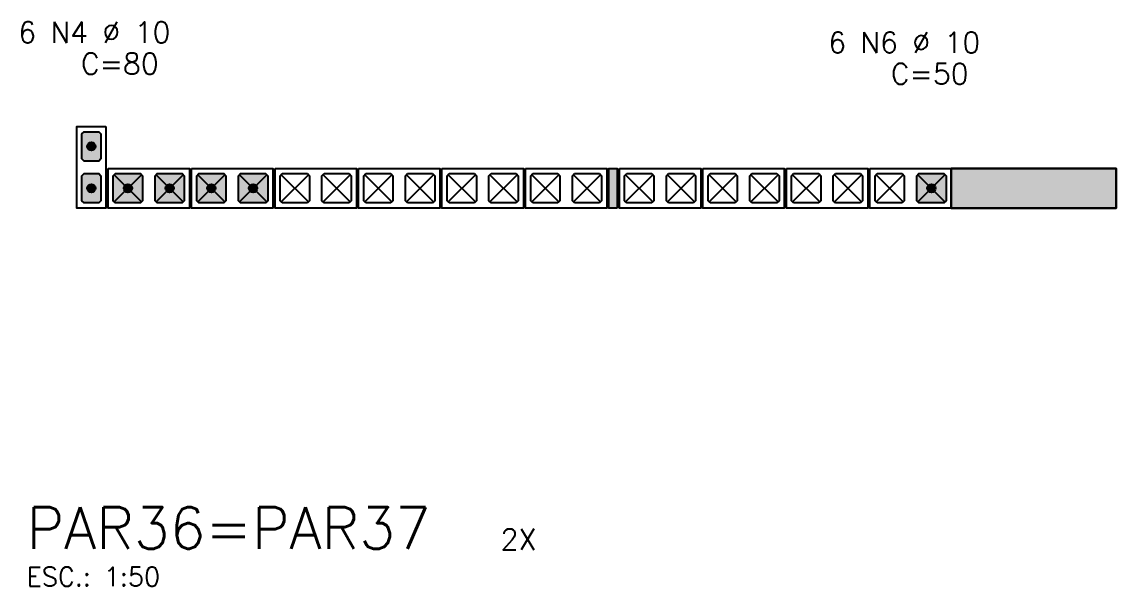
# Model space of a CAD drawing. Extents: x -1.9 to 86, y -1.6 to 60.9.
# Drawn here: x 27.7 to 38.18, y 15.84 to 21.24 of the extents above; entities that cross this region are included whole.
import ezdxf

# ---------------------------------------------------------------- set-up
doc = ezdxf.new("R2010")
doc.units = 0
doc.header["$MEASUREMENT"] = 0
doc.linetypes.add('ESTILO_TQS_0001', pattern=[0.45, 0.3, -0.15])
for name, color, linetype in [('PENA_01', 1, 'CONTINUOUS'), ('PENA_02', 2, 'CONTINUOUS'), ('PENA_03', 3, 'CONTINUOUS'), ('PENA_06', 6, 'CONTINUOUS'), ('PENA_11', 252, 'CONTINUOUS'), ('PENA_25', 210, 'CONTINUOUS')]:
    doc.layers.add(name, color=color, linetype=linetype)
doc.styles.get("Standard").update_dxf_attribs({"font": 'ROMANS.SHX'})

msp = doc.modelspace()

# ---------------------------------------------------------------- linework, layer by layer
at = {"layer": 'PENA_01', "linetype": 'Continuous'}
for p, q in [((28.58343, 19.520095), (28.84343, 19.780095)), ((28.84343, 19.520095), (28.58343, 19.780095)), ((29.24343, 19.520095), (28.98343, 19.780095)), ((28.98343, 19.520095), (29.24343, 19.780095)), ((29.38343, 19.520095), (29.64343, 19.780095)), ((29.64343, 19.520095), (29.38343, 19.780095)), ((30.04343, 19.520095), (29.78343, 19.780095)), ((29.78343, 19.520095), (30.04343, 19.780095)), ((30.18343, 19.520095), (30.44343, 19.780095)), ((30.44343, 19.520095), (30.18343, 19.780095)), ((30.84343, 19.520095), (30.58343, 19.780095)), ((30.58343, 19.520095), (30.84343, 19.780095)), ((30.98343, 19.520095), (31.24343, 19.780095)), ((31.24343, 19.520095), (30.98343, 19.780095)), ((31.64343, 19.520095), (31.38343, 19.780095)), ((31.38343, 19.520095), (31.64343, 19.780095)), ((31.78343, 19.520095), (32.04343, 19.780095)), ((32.04343, 19.520095), (31.78343, 19.780095)), ((32.44343, 19.520095), (32.18343, 19.780095)), ((32.18343, 19.520095), (32.44343, 19.780095)), ((32.58343, 19.520095), (32.84343, 19.780095)), ((32.84343, 19.520095), (32.58343, 19.780095)), ((33.24343, 19.520095), (32.98343, 19.780095)), ((32.98343, 19.520095), (33.24343, 19.780095)), ((33.48343, 19.520095), (33.74343, 19.780095)), ((33.74343, 19.520095), (33.48343, 19.780095)), ((34.14343, 19.520095), (33.88343, 19.780095)), ((33.88343, 19.520095), (34.14343, 19.780095)), ((34.28343, 19.520095), (34.54343, 19.780095)), ((34.54343, 19.520095), (34.28343, 19.780095)), ((34.94343, 19.520095), (34.68343, 19.780095)), ((34.68343, 19.520095), (34.94343, 19.780095)), ((35.08343, 19.520095), (35.34343, 19.780095)), ((35.34343, 19.520095), (35.08343, 19.780095)), ((35.74343, 19.520095), (35.48343, 19.780095)), ((35.48343, 19.520095), (35.74343, 19.780095)), ((35.88343, 19.520095), (36.14343, 19.780095)), ((36.14343, 19.520095), (35.88343, 19.780095)), ((36.54343, 19.520095), (36.28343, 19.780095)), ((36.28343, 19.520095), (36.54343, 19.780095))]:
    msp.add_line(p, q, dxfattribs=at)
for points in [[(28.43343, 20.19073), (28.45343, 20.17073), (28.45343, 19.93073), (28.43343, 19.91073), (28.29343, 19.91073), (28.27343, 19.93073), (28.27343, 20.17073), (28.29343, 20.19073), (28.43343, 20.19073)], [(28.43343, 19.79073), (28.45343, 19.77073), (28.45343, 19.53073), (28.43343, 19.51073), (28.29343, 19.51073), (28.27343, 19.53073), (28.27343, 19.77073), (28.29343, 19.79073), (28.43343, 19.79073)]]:
    msp.add_lwpolyline(points, dxfattribs=at)
at = {"layer": 'PENA_02', "linetype": 'Continuous'}
for points in [[(28.50343, 20.24073), (28.50343, 19.46073), (28.22343, 19.46073), (28.22343, 20.24073), (28.50343, 20.24073)], [(28.52343, 19.840095), (29.30343, 19.840095), (29.30343, 19.460095), (28.52343, 19.460095), (28.52343, 19.840095)], [(29.32343, 19.840095), (30.10343, 19.840095), (30.10343, 19.460095), (29.32343, 19.460095), (29.32343, 19.840095)], [(30.12343, 19.840095), (30.90343, 19.840095), (30.90343, 19.460095), (30.12343, 19.460095), (30.12343, 19.840095)], [(30.92343, 19.840095), (31.70343, 19.840095), (31.70343, 19.460095), (30.92343, 19.460095), (30.92343, 19.840095)], [(31.72343, 19.840095), (32.50343, 19.840095), (32.50343, 19.460095), (31.72343, 19.460095), (31.72343, 19.840095)], [(32.52343, 19.840095), (33.30343, 19.840095), (33.30343, 19.460095), (32.52343, 19.460095), (32.52343, 19.840095)], [(33.40343, 19.460095), (33.32343, 19.460095), (33.32343, 19.840095), (33.40343, 19.840095), (33.40343, 19.460095)], [(33.42343, 19.840095), (34.20343, 19.840095), (34.20343, 19.460095), (33.42343, 19.460095), (33.42343, 19.840095)], [(34.22343, 19.840095), (35.00343, 19.840095), (35.00343, 19.460095), (34.22343, 19.460095), (34.22343, 19.840095)], [(35.02343, 19.840095), (35.80343, 19.840095), (35.80343, 19.460095), (35.02343, 19.460095), (35.02343, 19.840095)], [(35.82343, 19.840095), (36.60343, 19.840095), (36.60343, 19.460095), (35.82343, 19.460095), (35.82343, 19.840095)], [(36.60343, 19.840095), (38.18343, 19.840095), (38.18343, 19.460095), (36.60343, 19.460095), (36.60343, 19.840095)]]:
    msp.add_lwpolyline(points, dxfattribs=at)
at = {"layer": 'PENA_02', "linetype": 'ESTILO_TQS_0001'}
for points in [[(28.57343, 19.770095), (28.59343, 19.790095), (28.83343, 19.790095), (28.85343, 19.770095), (28.85343, 19.530095), (28.83343, 19.510095), (28.59343, 19.510095), (28.57343, 19.530095), (28.57343, 19.770095)], [(28.97343, 19.770095), (28.99343, 19.790095), (29.23343, 19.790095), (29.25343, 19.770095), (29.25343, 19.530095), (29.23343, 19.510095), (28.99343, 19.510095), (28.97343, 19.530095), (28.97343, 19.770095)], [(29.37343, 19.770095), (29.39343, 19.790095), (29.63343, 19.790095), (29.65343, 19.770095), (29.65343, 19.530095), (29.63343, 19.510095), (29.39343, 19.510095), (29.37343, 19.530095), (29.37343, 19.770095)], [(29.77343, 19.770095), (29.79343, 19.790095), (30.03343, 19.790095), (30.05343, 19.770095), (30.05343, 19.530095), (30.03343, 19.510095), (29.79343, 19.510095), (29.77343, 19.530095), (29.77343, 19.770095)], [(30.17343, 19.770095), (30.19343, 19.790095), (30.43343, 19.790095), (30.45343, 19.770095), (30.45343, 19.530095), (30.43343, 19.510095), (30.19343, 19.510095), (30.17343, 19.530095), (30.17343, 19.770095)], [(30.57343, 19.770095), (30.59343, 19.790095), (30.83343, 19.790095), (30.85343, 19.770095), (30.85343, 19.530095), (30.83343, 19.510095), (30.59343, 19.510095), (30.57343, 19.530095), (30.57343, 19.770095)], [(30.97343, 19.770095), (30.99343, 19.790095), (31.23343, 19.790095), (31.25343, 19.770095), (31.25343, 19.530095), (31.23343, 19.510095), (30.99343, 19.510095), (30.97343, 19.530095), (30.97343, 19.770095)], [(31.37343, 19.770095), (31.39343, 19.790095), (31.63343, 19.790095), (31.65343, 19.770095), (31.65343, 19.530095), (31.63343, 19.510095), (31.39343, 19.510095), (31.37343, 19.530095), (31.37343, 19.770095)], [(31.77343, 19.770095), (31.79343, 19.790095), (32.03343, 19.790095), (32.05343, 19.770095), (32.05343, 19.530095), (32.03343, 19.510095), (31.79343, 19.510095), (31.77343, 19.530095), (31.77343, 19.770095)], [(32.17343, 19.770095), (32.19343, 19.790095), (32.43343, 19.790095), (32.45343, 19.770095), (32.45343, 19.530095), (32.43343, 19.510095), (32.19343, 19.510095), (32.17343, 19.530095), (32.17343, 19.770095)], [(32.57343, 19.770095), (32.59343, 19.790095), (32.83343, 19.790095), (32.85343, 19.770095), (32.85343, 19.530095), (32.83343, 19.510095), (32.59343, 19.510095), (32.57343, 19.530095), (32.57343, 19.770095)], [(32.97343, 19.770095), (32.99343, 19.790095), (33.23343, 19.790095), (33.25343, 19.770095), (33.25343, 19.530095), (33.23343, 19.510095), (32.99343, 19.510095), (32.97343, 19.530095), (32.97343, 19.770095)], [(33.47343, 19.770095), (33.49343, 19.790095), (33.73343, 19.790095), (33.75343, 19.770095), (33.75343, 19.530095), (33.73343, 19.510095), (33.49343, 19.510095), (33.47343, 19.530095), (33.47343, 19.770095)], [(33.87343, 19.770095), (33.89343, 19.790095), (34.13343, 19.790095), (34.15343, 19.770095), (34.15343, 19.530095), (34.13343, 19.510095), (33.89343, 19.510095), (33.87343, 19.530095), (33.87343, 19.770095)], [(34.27343, 19.770095), (34.29343, 19.790095), (34.53343, 19.790095), (34.55343, 19.770095), (34.55343, 19.530095), (34.53343, 19.510095), (34.29343, 19.510095), (34.27343, 19.530095), (34.27343, 19.770095)], [(34.67343, 19.770095), (34.69343, 19.790095), (34.93343, 19.790095), (34.95343, 19.770095), (34.95343, 19.530095), (34.93343, 19.510095), (34.69343, 19.510095), (34.67343, 19.530095), (34.67343, 19.770095)], [(35.07343, 19.770095), (35.09343, 19.790095), (35.33343, 19.790095), (35.35343, 19.770095), (35.35343, 19.530095), (35.33343, 19.510095), (35.09343, 19.510095), (35.07343, 19.530095), (35.07343, 19.770095)], [(35.47343, 19.770095), (35.49343, 19.790095), (35.73343, 19.790095), (35.75343, 19.770095), (35.75343, 19.530095), (35.73343, 19.510095), (35.49343, 19.510095), (35.47343, 19.530095), (35.47343, 19.770095)], [(35.87343, 19.770095), (35.89343, 19.790095), (36.13343, 19.790095), (36.15343, 19.770095), (36.15343, 19.530095), (36.13343, 19.510095), (35.89343, 19.510095), (35.87343, 19.530095), (35.87343, 19.770095)], [(36.27343, 19.770095), (36.29343, 19.790095), (36.53343, 19.790095), (36.55343, 19.770095), (36.55343, 19.530095), (36.53343, 19.510095), (36.29343, 19.510095), (36.27343, 19.530095), (36.27343, 19.770095)]]:
    msp.add_lwpolyline(points, dxfattribs=at)
at = {"layer": 'PENA_03', "linetype": 'Continuous'}
for points in [[(28.29343, 19.91073), (28.27343, 19.93073), (28.27343, 20.17073), (28.29343, 20.19073), (28.43343, 20.19073), (28.45343, 20.17073), (28.45343, 19.93073), (28.43343, 19.91073), (28.29343, 19.91073)], [(36.60343, 19.840095), (36.60343, 19.460095), (38.18343, 19.460095), (38.18343, 19.840095), (36.60343, 19.840095)], [(28.29343, 19.51073), (28.27343, 19.53073), (28.27343, 19.77073), (28.29343, 19.79073), (28.43343, 19.79073), (28.45343, 19.77073), (28.45343, 19.53073), (28.43343, 19.51073), (28.29343, 19.51073)], [(28.85343, 19.530095), (28.83343, 19.510095), (28.59343, 19.510095), (28.57343, 19.530095), (28.57343, 19.770095), (28.59343, 19.790095), (28.83343, 19.790095), (28.85343, 19.770095), (28.85343, 19.530095)], [(29.25343, 19.530095), (29.23343, 19.510095), (28.99343, 19.510095), (28.97343, 19.530095), (28.97343, 19.770095), (28.99343, 19.790095), (29.23343, 19.790095), (29.25343, 19.770095), (29.25343, 19.530095)], [(29.65343, 19.530095), (29.63343, 19.510095), (29.39343, 19.510095), (29.37343, 19.530095), (29.37343, 19.770095), (29.39343, 19.790095), (29.63343, 19.790095), (29.65343, 19.770095), (29.65343, 19.530095)], [(30.05343, 19.530095), (30.03343, 19.510095), (29.79343, 19.510095), (29.77343, 19.530095), (29.77343, 19.770095), (29.79343, 19.790095), (30.03343, 19.790095), (30.05343, 19.770095), (30.05343, 19.530095)], [(36.55343, 19.530095), (36.53343, 19.510095), (36.29343, 19.510095), (36.27343, 19.530095), (36.27343, 19.770095), (36.29343, 19.790095), (36.53343, 19.790095), (36.55343, 19.770095), (36.55343, 19.530095)]]:
    msp.add_lwpolyline(points, dxfattribs=at)
for centre in [(28.36343, 20.05073), (28.36343, 19.65073), (28.71343, 19.650095), (29.11343, 19.650095), (29.51343, 19.650095), (29.91343, 19.650095), (36.41343, 19.650095)]:
    msp.add_circle(centre, 0.04, dxfattribs=at)
for points in [[(28.40343, 20.05073), (28.34343, 20.085371), (28.325842, 20.064411)], [(28.40343, 20.05073), (28.325842, 20.064411), (28.325842, 20.037049)], [(28.40343, 20.05073), (28.325842, 20.037049), (28.34343, 20.016089)], [(28.40343, 20.05073), (28.370376, 20.090122), (28.34343, 20.085371)], [(28.40343, 20.05073), (28.34343, 20.016089), (28.370376, 20.011338)], [(28.40343, 20.05073), (28.394072, 20.076442), (28.370376, 20.090122)], [(28.40343, 20.05073), (28.370376, 20.011338), (28.394072, 20.025019)], [(28.40343, 20.05073), (28.394072, 20.025019), (28.40343, 20.05073)], [(28.40343, 19.65073), (28.34343, 19.685371), (28.325842, 19.664411)], [(28.40343, 19.65073), (28.325842, 19.664411), (28.325842, 19.637049)], [(28.40343, 19.65073), (28.325842, 19.637049), (28.34343, 19.616089)], [(28.40343, 19.65073), (28.370376, 19.690122), (28.34343, 19.685371)], [(28.40343, 19.65073), (28.34343, 19.616089), (28.370376, 19.611338)], [(28.40343, 19.65073), (28.394072, 19.676442), (28.370376, 19.690122)], [(28.40343, 19.65073), (28.370376, 19.611338), (28.394072, 19.625019)], [(28.40343, 19.65073), (28.394072, 19.625019), (28.40343, 19.65073)], [(28.75343, 19.650095), (28.69343, 19.684736), (28.675842, 19.663775)], [(28.75343, 19.650095), (28.675842, 19.663775), (28.675842, 19.636414)], [(28.75343, 19.650095), (28.675842, 19.636414), (28.69343, 19.615454)], [(28.75343, 19.650095), (28.720376, 19.689487), (28.69343, 19.684736)], [(28.75343, 19.650095), (28.69343, 19.615454), (28.720376, 19.610702)], [(28.75343, 19.650095), (28.744072, 19.675806), (28.720376, 19.689487)], [(28.75343, 19.650095), (28.720376, 19.610702), (28.744072, 19.624383)], [(28.75343, 19.650095), (28.744072, 19.624383), (28.75343, 19.650095)], [(29.15343, 19.650095), (29.09343, 19.684736), (29.075842, 19.663775)], [(29.15343, 19.650095), (29.075842, 19.663775), (29.075842, 19.636414)], [(29.15343, 19.650095), (29.075842, 19.636414), (29.09343, 19.615454)], [(29.15343, 19.650095), (29.120376, 19.689487), (29.09343, 19.684736)], [(29.15343, 19.650095), (29.09343, 19.615454), (29.120376, 19.610702)], [(29.15343, 19.650095), (29.144072, 19.675806), (29.120376, 19.689487)], [(29.15343, 19.650095), (29.120376, 19.610702), (29.144072, 19.624383)], [(29.15343, 19.650095), (29.144072, 19.624383), (29.15343, 19.650095)], [(29.55343, 19.650095), (29.49343, 19.684736), (29.475842, 19.663775)], [(29.55343, 19.650095), (29.475842, 19.663775), (29.475842, 19.636414)], [(29.55343, 19.650095), (29.475842, 19.636414), (29.49343, 19.615454)], [(29.55343, 19.650095), (29.520376, 19.689487), (29.49343, 19.684736)], [(29.55343, 19.650095), (29.49343, 19.615454), (29.520376, 19.610702)], [(29.55343, 19.650095), (29.544072, 19.675806), (29.520376, 19.689487)], [(29.55343, 19.650095), (29.520376, 19.610702), (29.544072, 19.624383)], [(29.55343, 19.650095), (29.544072, 19.624383), (29.55343, 19.650095)], [(29.95343, 19.650095), (29.89343, 19.684736), (29.875842, 19.663775)], [(29.95343, 19.650095), (29.875842, 19.663775), (29.875842, 19.636414)], [(29.95343, 19.650095), (29.875842, 19.636414), (29.89343, 19.615454)], [(29.95343, 19.650095), (29.920376, 19.689487), (29.89343, 19.684736)], [(29.95343, 19.650095), (29.89343, 19.615454), (29.920376, 19.610702)], [(29.95343, 19.650095), (29.944072, 19.675806), (29.920376, 19.689487)], [(29.95343, 19.650095), (29.920376, 19.610702), (29.944072, 19.624383)], [(29.95343, 19.650095), (29.944072, 19.624383), (29.95343, 19.650095)], [(36.45343, 19.650095), (36.39343, 19.684736), (36.375842, 19.663775)], [(36.45343, 19.650095), (36.375842, 19.663775), (36.375842, 19.636414)], [(36.45343, 19.650095), (36.375842, 19.636414), (36.39343, 19.615454)], [(36.45343, 19.650095), (36.420376, 19.689487), (36.39343, 19.684736)], [(36.45343, 19.650095), (36.39343, 19.615454), (36.420376, 19.610702)], [(36.45343, 19.650095), (36.444072, 19.675806), (36.420376, 19.689487)], [(36.45343, 19.650095), (36.420376, 19.610702), (36.444072, 19.624383)], [(36.45343, 19.650095), (36.444072, 19.624383), (36.45343, 19.650095)]]:
    msp.add_solid(points, dxfattribs=at)
at = {"layer": 'PENA_11', "linetype": 'Continuous'}
for points in [[(28.29343, 19.91073), (28.27343, 20.17073), (28.29343, 20.19073)], [(28.29343, 19.91073), (28.27343, 19.93073), (28.27343, 20.17073)], [(28.29343, 19.91073), (28.29343, 20.19073), (28.43343, 20.19073)], [(28.29343, 19.91073), (28.43343, 20.19073), (28.45343, 20.17073)], [(28.29343, 19.91073), (28.45343, 20.17073), (28.45343, 19.93073)], [(28.29343, 19.91073), (28.45343, 19.93073), (28.43343, 19.91073)], [(28.29343, 19.91073), (28.43343, 19.91073), (28.29343, 19.91073)], [(36.60343, 19.840095), (38.18343, 19.840095), (38.18343, 19.460095)], [(36.60343, 19.840095), (38.18343, 19.460095), (36.60343, 19.460095)], [(36.60343, 19.840095), (36.60343, 19.460095), (36.60343, 19.840095)], [(28.29343, 19.51073), (28.27343, 19.77073), (28.29343, 19.79073)], [(28.29343, 19.51073), (28.27343, 19.53073), (28.27343, 19.77073)], [(28.29343, 19.51073), (28.29343, 19.79073), (28.43343, 19.79073)], [(28.29343, 19.51073), (28.43343, 19.79073), (28.45343, 19.77073)], [(28.29343, 19.51073), (28.45343, 19.77073), (28.45343, 19.53073)], [(28.85343, 19.530095), (28.57343, 19.770095), (28.59343, 19.790095)], [(28.85343, 19.530095), (28.57343, 19.530095), (28.57343, 19.770095)], [(28.85343, 19.530095), (28.59343, 19.790095), (28.83343, 19.790095)], [(28.85343, 19.530095), (28.83343, 19.790095), (28.85343, 19.770095)], [(28.85343, 19.530095), (28.85343, 19.770095), (28.85343, 19.530095)], [(29.25343, 19.530095), (28.97343, 19.770095), (28.99343, 19.790095)], [(29.25343, 19.530095), (28.97343, 19.530095), (28.97343, 19.770095)], [(29.25343, 19.530095), (28.99343, 19.790095), (29.23343, 19.790095)], [(29.25343, 19.530095), (29.23343, 19.790095), (29.25343, 19.770095)], [(29.25343, 19.530095), (29.25343, 19.770095), (29.25343, 19.530095)], [(29.65343, 19.530095), (29.37343, 19.770095), (29.39343, 19.790095)], [(29.65343, 19.530095), (29.37343, 19.530095), (29.37343, 19.770095)], [(29.65343, 19.530095), (29.39343, 19.790095), (29.63343, 19.790095)], [(29.65343, 19.530095), (29.63343, 19.790095), (29.65343, 19.770095)], [(29.65343, 19.530095), (29.65343, 19.770095), (29.65343, 19.530095)], [(30.05343, 19.530095), (29.77343, 19.770095), (29.79343, 19.790095)], [(30.05343, 19.530095), (29.77343, 19.530095), (29.77343, 19.770095)], [(30.05343, 19.530095), (29.79343, 19.790095), (30.03343, 19.790095)], [(30.05343, 19.530095), (30.03343, 19.790095), (30.05343, 19.770095)], [(30.05343, 19.530095), (30.05343, 19.770095), (30.05343, 19.530095)], [(36.55343, 19.530095), (36.27343, 19.770095), (36.29343, 19.790095)], [(36.55343, 19.530095), (36.27343, 19.530095), (36.27343, 19.770095)], [(36.55343, 19.530095), (36.29343, 19.790095), (36.53343, 19.790095)], [(36.55343, 19.530095), (36.53343, 19.790095), (36.55343, 19.770095)], [(36.55343, 19.530095), (36.55343, 19.770095), (36.55343, 19.530095)], [(28.29343, 19.51073), (28.45343, 19.53073), (28.43343, 19.51073)], [(28.29343, 19.51073), (28.43343, 19.51073), (28.29343, 19.51073)], [(28.85343, 19.530095), (28.59343, 19.510095), (28.57343, 19.530095)], [(28.85343, 19.530095), (28.83343, 19.510095), (28.59343, 19.510095)], [(29.25343, 19.530095), (28.99343, 19.510095), (28.97343, 19.530095)], [(29.25343, 19.530095), (29.23343, 19.510095), (28.99343, 19.510095)], [(29.65343, 19.530095), (29.39343, 19.510095), (29.37343, 19.530095)], [(29.65343, 19.530095), (29.63343, 19.510095), (29.39343, 19.510095)], [(30.05343, 19.530095), (29.79343, 19.510095), (29.77343, 19.530095)], [(30.05343, 19.530095), (30.03343, 19.510095), (29.79343, 19.510095)], [(36.55343, 19.530095), (36.29343, 19.510095), (36.27343, 19.530095)], [(36.55343, 19.530095), (36.53343, 19.510095), (36.29343, 19.510095)]]:
    msp.add_solid(points, dxfattribs=at)
at = {"layer": 'PENA_25', "linetype": 'Continuous'}
msp.add_lwpolyline([(33.40343, 19.460095), (33.32343, 19.460095), (33.32343, 19.840095), (33.40343, 19.840095), (33.40343, 19.460095)], dxfattribs=at)
for points in [[(33.40343, 19.460095), (33.32343, 19.460095), (33.32343, 19.840095)], [(33.40343, 19.460095), (33.32343, 19.840095), (33.40343, 19.840095)], [(33.40343, 19.460095), (33.40343, 19.840095), (33.40343, 19.460095)]]:
    msp.add_solid(points, dxfattribs=at)

# ---------------------------------------------------------------- texts
at = {"layer": 'PENA_02', "linetype": 'Continuous'}
msp.add_text('2X', height=0.2, dxfattribs=at).set_placement((32.28551, 16.187702))
at = {"layer": 'PENA_03', "linetype": 'Continuous'}
for s, height, p in [('6 N4 %%c 10', 0.2, (27.663352, 21.044019)), ('6 N6 %%c 10', 0.2, (35.424475, 20.946715)), ('C=80', 0.2, (28.263352, 20.744019)), ('C=50', 0.2, (36.024475, 20.646715)), ('ESC.: 1:50', 0.18, (27.742191, 15.838652))]:
    msp.add_text(s, height=height, dxfattribs=at).set_placement(p)
at = {"layer": 'PENA_06', "linetype": 'Continuous'}
msp.add_text('PAR36=PAR37', height=0.4, dxfattribs=at).set_placement((27.742191, 16.194876))

doc.saveas('drawing.dxf')
